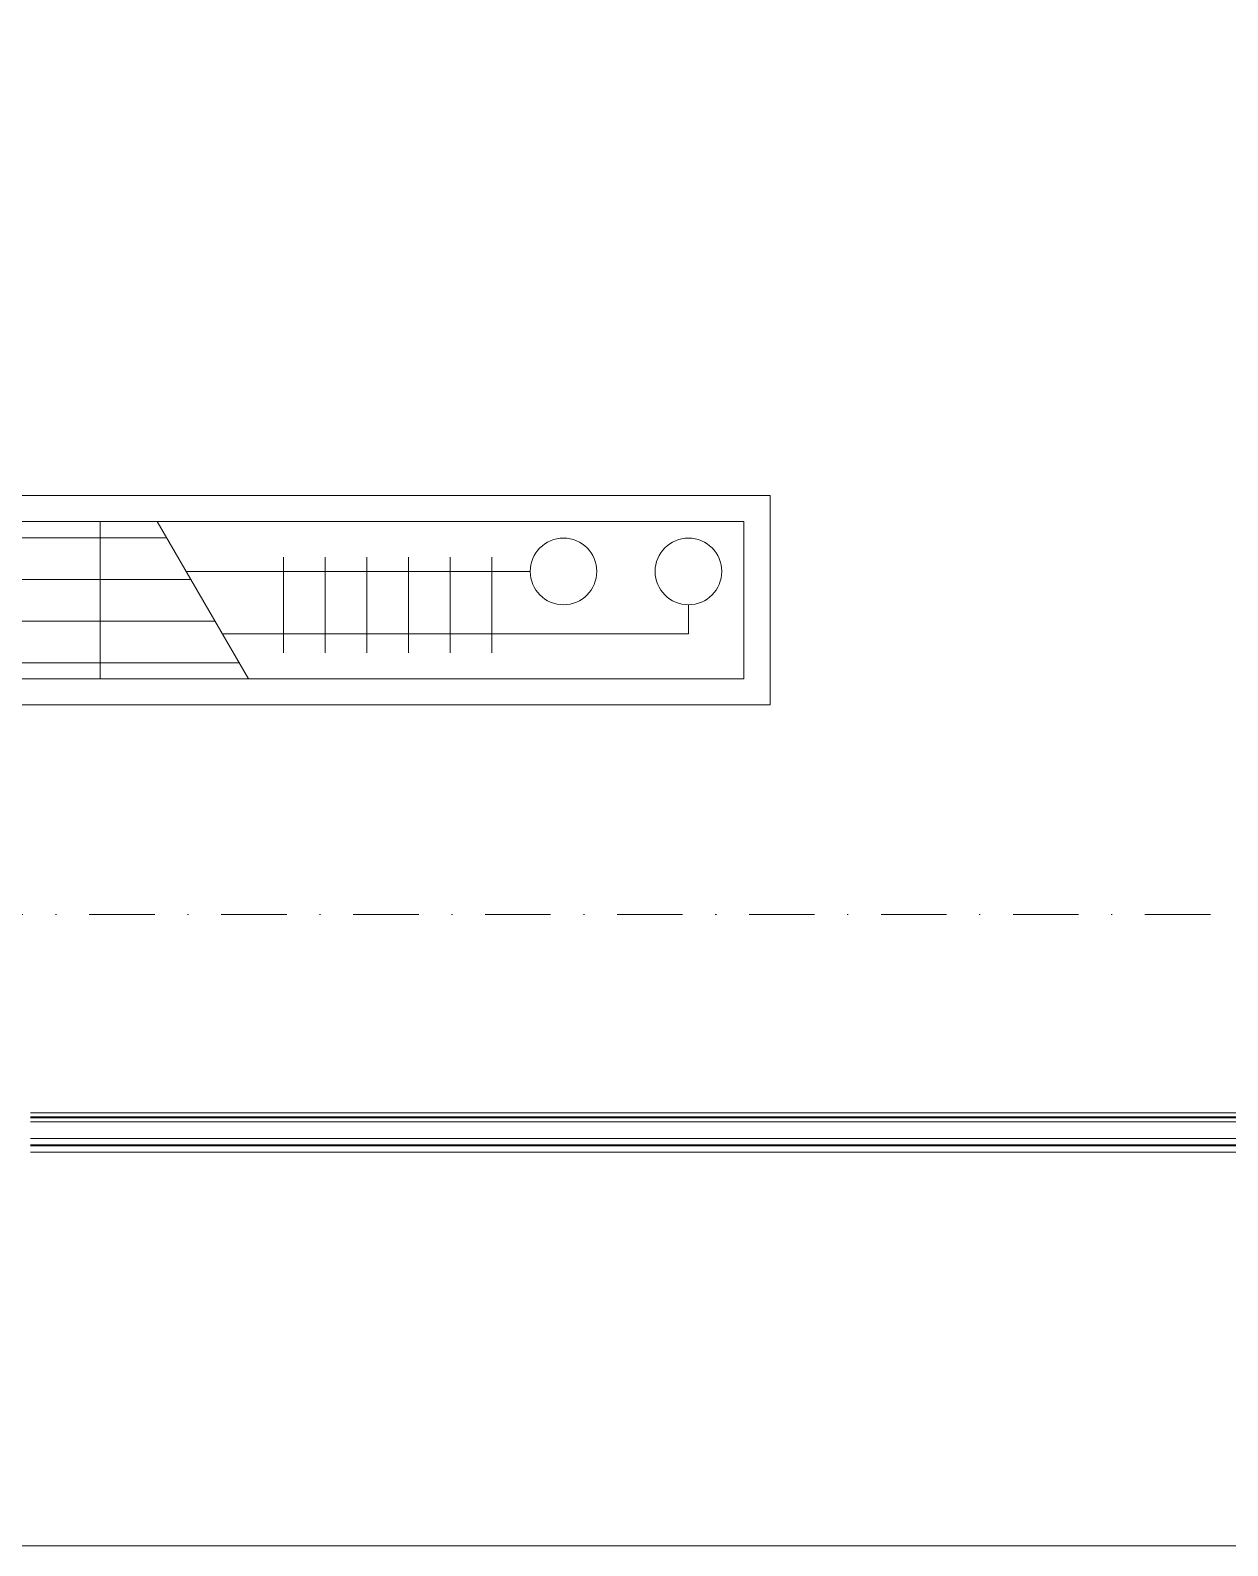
# Model space of a CAD drawing. Extents: x -1701 to 23780, y -363 to 7742.
# Drawn here: x 8396.9 to 8511.2, y 284.7 to 429.4 of the extents above; entities that cross this region are included whole.
import ezdxf

# ---------------------------------------------------------------- set-up
doc = ezdxf.new("R2010")
doc.units = 0
doc.header["$LTSCALE"] = 25
doc.header["$MEASUREMENT"] = 0
doc.linetypes.add('Audi$0$DASHDOT2', pattern=[0.5, 0.25, -0.125, 0, -0.125])
doc.layers.get('0').update_dxf_attribs({"color": 9, "lineweight": 9})
for name, color, linetype, lineweight in [('Audi$0$06D', 8, 'Continuous', 9), ('Audi$0$10', 8, 'Continuous', 9), ('Audi$0$15', 8, 'Continuous', 9), ('Audi$0$24', 8, 'Audi$0$DASHDOT2', 9), ('Audi$0$32', 8, 'Continuous', 9)]:
    doc.layers.add(name, color=color, linetype=linetype, lineweight=lineweight)

# ---------------------------------------------------------------- blocks, each defined once
blk = doc.blocks.new('Audi$0$p-konvektor_audi')
for p, q in [((250, 89.48), (0, 89.47)), ((250, 89.47), (0, 89.48)), ((250, 69.47), (250, 89.47)), ((186.04, 71.94), (186.04, 86.98)), ((191.48, 71.95), (200.19, 86.99)), ((199.29, 85.44), (2.49, 85.42)), ((203.55, 84.5), (203.55, 75.36)), ((207.52, 84.5), (207.52, 75.36)), ((211.5, 84.5), (211.5, 75.36)), ((215.48, 84.5), (215.48, 75.36)), ((219.45, 84.5), (219.45, 75.36)), ((223.43, 84.5), (223.43, 75.36)), ((242.21, 82.69), (197.7, 82.69)), ((242.21, 79.91), (242.21, 82.69)), ((196.99, 81.46), (2.49, 81.45)), ((194.68, 77.48), (2.49, 77.47)), ((227.1, 76.72), (194.25, 76.73)), ((192.38, 73.51), (2.49, 73.49)), ((0, 69.47), (250, 69.47))]:
    blk.add_line(p, q)
for points in [[(250, 89.47), (0, 89.47), (0, 69.47), (250, 69.47)], [(247.51, 86.99), (247.51, 71.95), (2.49, 71.95), (2.49, 86.99)]]:
    blk.add_lwpolyline(points, close=True)
for centre in [(230.28, 76.72), (242.21, 76.72)]:
    blk.add_circle(centre, 3.18)
blk = doc.blocks.new('*U4857')
at = {"layer": 'Audi$0$15'}
for p, q in [((-1.47, -18.95), (-170.63, -18.95)), ((-1.47, -19.35), (-170.63, -19.35)), ((-1.47, -19.42), (-170.63, -19.42)), ((-1.47, -19.82), (-170.63, -19.82)), ((-1.47, -21.42), (-170.63, -21.42)), ((-1.47, -22.02), (-170.63, -22.02)), ((-1.47, -22.1), (-170.63, -22.1)), ((-1.47, -22.7), (-170.63, -22.7))]:
    blk.add_line(p, q, dxfattribs=at)
blk = doc.blocks.new('Audi')
at = {"layer": 'Audi$0$06D'}
blk.add_lwpolyline([(7067.2, 861.68), (7067.2, 284.7), (9765.58, 284.7)], dxfattribs=at)
at = {"layer": 'Audi$0$24'}
blk.add_lwpolyline([(6827.5, 345), (11027.5, 345)], dxfattribs=at)
at = {"layer": 'Audi$0$10'}
blk.add_blockref('*U4857', (8567.5, 345), dxfattribs=at)
at = {"layer": 'Audi$0$32', "xscale": -1, "rotation": 180}
blk.add_blockref('Audi$0$p-konvektor_audi', (8217.5, 454.48), dxfattribs=at)

msp = doc.modelspace()

# ---------------------------------------------------------------- block references
at = {"color": 6}
msp.add_blockref('Audi', (0, 0), dxfattribs=at)

doc.saveas('drawing.dxf')
